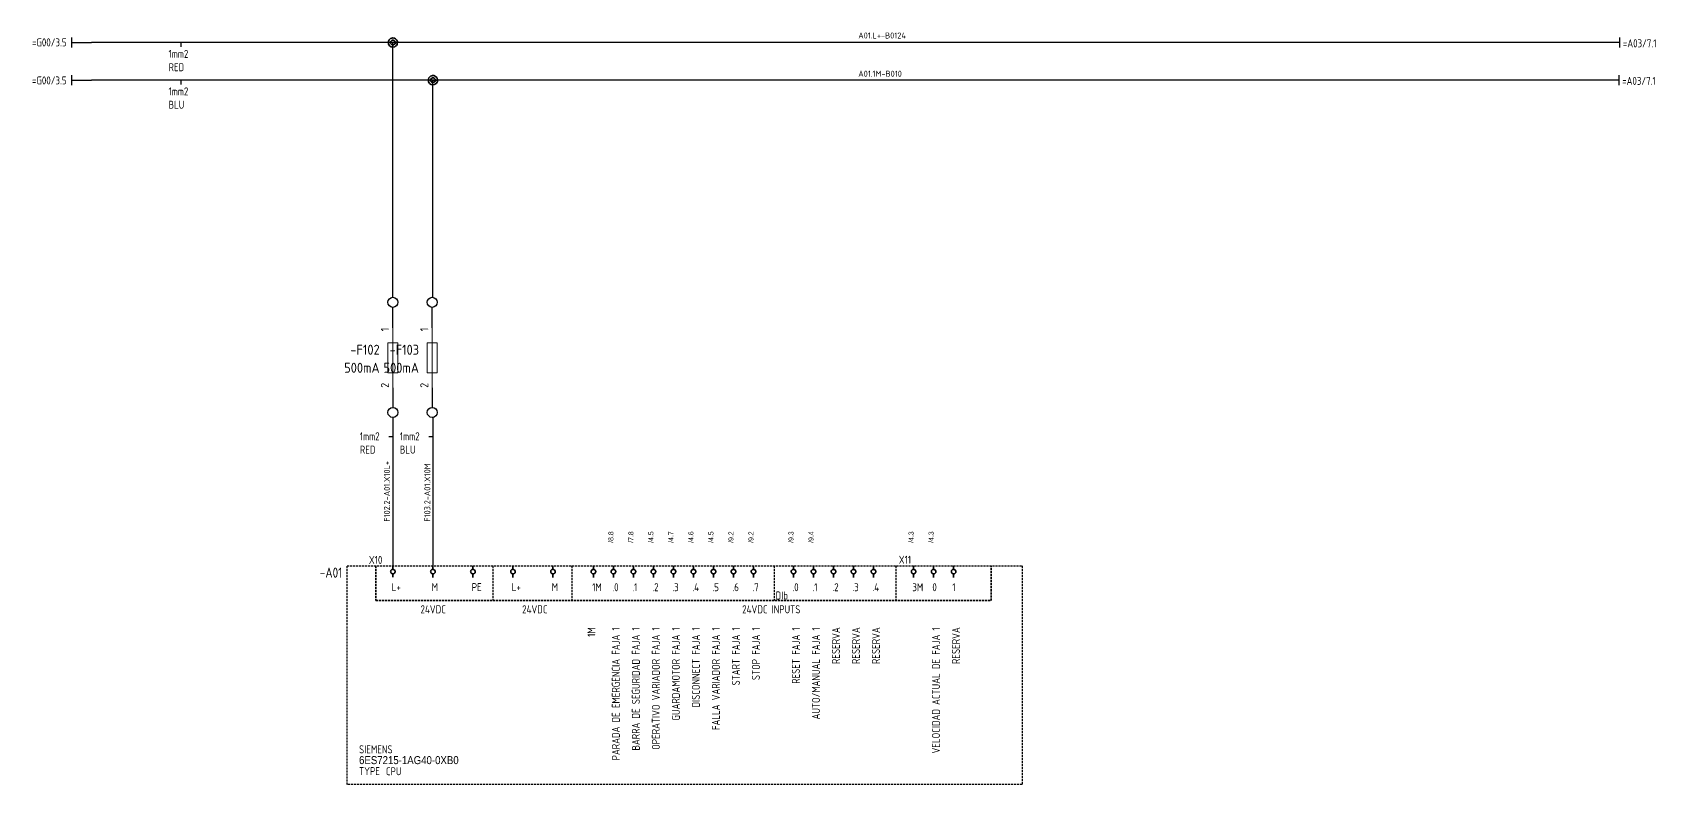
# Model space of a CAD drawing. Header units: millimetres. Extents: x 51 to 2493, y -624 to 390.
# Drawn here: x 2086.8 to 2492.4, y 201 to 388.8 of the extents above; entities that cross this region are included whole.
import ezdxf
from ezdxf.enums import TextEntityAlignment as Align

# ---------------------------------------------------------------- set-up
doc = ezdxf.new("R2010")
doc.units = ezdxf.units.MM
doc.header["$MEASUREMENT"] = 0
doc.linetypes.add('DASHED', pattern=[0.75, 0.5, -0.25])
for name, color, linetype in [('0V', 160, 'Continuous'), ('24V', 20, 'Continuous'), ('MISC', 7, 'Continuous'), ('PDF_Geometría', 7, 'Continuous'), ('TAGS', 150, 'Continuous'), ('TERMS', 123, 'Continuous'), ('WIRENO', 10, 'Continuous'), ('WIREREF', 50, 'Continuous')]:
    doc.layers.add(name, color=color, linetype=linetype)
for name, color, linetype, lineweight in [('Bor. Conexion', 181, 'Continuous', 5), ('Bor. Fus. Seccionable', 124, 'Continuous', 5), ('cajetines', 132, 'DASHED', 30), ('nombre tags', 200, 'Continuous', 0), ('SYMS', 7, 'Continuous', 30)]:
    doc.layers.add(name, color=color, linetype=linetype, lineweight=lineweight)
doc.styles.add('WD_IEC', font='ISOCP2.shx', dxfattribs={"width": 0.9, "height": 4})

# ---------------------------------------------------------------- blocks, each defined once
blk = doc.blocks.new('empalme')
at = {"layer": 'PDF_Geometría', "color": 40, "lineweight": 35, "true_color": 0xffcf00}
for points in [[(145.66, 151.93), (144.51, 151.93)], [(145.1, 151.93), (144.51, 151.93)]]:
    blk.add_lwpolyline(points, close=True, dxfattribs=at)
for points in [[(143.39, 152.17), (143.39, 152.17), (143.34, 151.93), (143.39, 151.7)], [(143.58, 152.61), (143.58, 152.61), (143.44, 152.41), (143.39, 152.17)], [(143.39, 151.7), (143.39, 151.7), (143.44, 151.46), (143.58, 151.26)], [(143.94, 152.93), (143.94, 152.93), (143.73, 152.81), (143.58, 152.61)], [(143.58, 151.26), (143.58, 151.26), (143.73, 151.06), (143.94, 150.94)], [(143.94, 152.06), (143.94, 152.06), (143.92, 151.93), (143.94, 151.81)], [(144.39, 153.08), (144.39, 153.08), (144.15, 153.05), (143.94, 152.93)], [(144.04, 152.28), (144.04, 152.28), (143.97, 152.18), (143.94, 152.06)], [(143.94, 151.81), (143.94, 151.81), (143.97, 151.69), (144.04, 151.59)], [(143.94, 150.94), (143.94, 150.94), (144.15, 150.82), (144.39, 150.79)], [(144.22, 152.44), (144.22, 152.44), (144.12, 152.38), (144.04, 152.28)], [(144.04, 151.59), (144.04, 151.59), (144.12, 151.49), (144.22, 151.43)], [(144.45, 152.51), (144.45, 152.51), (144.33, 152.5), (144.22, 152.44)], [(144.22, 151.43), (144.22, 151.43), (144.33, 151.37), (144.45, 151.36)], [(144.87, 153.03), (144.87, 153.03), (144.64, 153.1), (144.39, 153.08)], [(144.39, 150.79), (144.39, 150.79), (144.64, 150.77), (144.87, 150.84)], [(144.69, 152.49), (144.69, 152.49), (144.58, 152.53), (144.45, 152.51)], [(144.45, 151.36), (144.45, 151.36), (144.58, 151.34), (144.69, 151.38)], [(144.9, 152.37), (144.9, 152.37), (144.81, 152.45), (144.69, 152.49)], [(144.69, 151.38), (144.69, 151.38), (144.81, 151.42), (144.9, 151.5)], [(145.28, 152.79), (145.28, 152.79), (145.1, 152.95), (144.87, 153.03)], [(144.87, 150.84), (144.87, 150.84), (145.1, 150.92), (145.28, 151.08)], [(145.05, 152.17), (145.05, 152.17), (144.99, 152.28), (144.9, 152.37)], [(144.9, 151.5), (144.9, 151.5), (144.99, 151.58), (145.05, 151.7)], [(145.1, 151.93), (145.1, 151.93), (145.1, 152.06), (145.05, 152.17)], [(145.05, 151.7), (145.05, 151.7), (145.1, 151.81), (145.1, 151.93)], [(145.56, 152.4), (145.56, 152.4), (145.46, 152.62), (145.28, 152.79)], [(145.28, 151.08), (145.28, 151.08), (145.46, 151.24), (145.56, 151.47)], [(145.66, 151.93), (145.66, 151.93), (145.66, 152.18), (145.56, 152.4)], [(145.56, 151.47), (145.56, 151.47), (145.66, 151.69), (145.66, 151.93)]]:
    blk.add_open_spline(points, degree=3, dxfattribs=at)
blk = doc.blocks.new('empalme_')
at = {"layer": '0V'}
blk.add_blockref('empalme', (-144.51, -151.93), dxfattribs=at)
blk = doc.blocks.new('REFERENCIA_ENTRADA_HORIZONTAL')
at = {"layer": 'SYMS'}
for p, q in [((-5, 1.25), (-5, -1.25)), ((-5, 0), (0, 0))]:
    blk.add_line(p, q, dxfattribs=at)
at = {"layer": 'TAGS', "style": 'WD_IEC', "width": 0.9, "flags": 8}
blk.add_attdef('TAG', text='', height=1, dxfattribs=at).set_placement((-15.18, -2.12), align=Align.RIGHT)
blk = doc.blocks.new('VT0_02')
blk.add_circle((0, 0), 1.25)
at = {"style": 'WD_IEC', "flags": 1}
for tag, p in [('X4TERM01', (-1.25, 0)), ('X2TERM01', (0, 1.25)), ('X1TERM01', (1.25, 0)), ('X8TERM01', (0, -1.25))]:
    blk.add_attdef(tag, p, '', height=0.32, dxfattribs=at)
blk = doc.blocks.new('VFU1')
blk.add_line((0, 7.5), (0, -7.5))
blk.add_lwpolyline([(-1.25, 3.75), (-1.25, -3.75), (1.25, -3.75), (1.25, 3.75)], close=True)
at = {"style": 'WD_IEC'}
for tag, p in [('INST', (-5.25, 7.75)), ('LOC', (-5.25, 4.25)), ('TAG1', (-5.25, 0.75)), ('RATING1', (-5.25, -3.75)), ('XREF', (-5.25, -7.75)), ('DESC1', (-5.25, -11.6)), ('DESC3', (-5.25, -18.6)), ('DESC2', (-5.25, -15.1))]:
    blk.add_attdef(tag, text='', height=2.5, dxfattribs=at).set_placement(p, align=Align.RIGHT)
blk.add_attdef('TERM01', text='', height=2, rotation=90, dxfattribs=at).set_placement((-1, 7.5), align=Align.RIGHT)
at = {"style": 'WD_IEC', "flags": 1}
for tag, p, height in [('X2TERM01', (0, 7.5), 0.32), ('MFG', (2.75, 6.5), 1.5), ('CAT', (2.75, 4), 1.5), ('X4LINK', (-1.25, 0), 0.32), ('X1LINK', (1.25, 0), 0.32), ('ASSYCODE', (2.25, -4), 1), ('X8TERM02', (0, -7.5), 0.32), ('FAMILY', (2.25, -5.5), 1), ('CATDESC', (2.25, -7), 1)]:
    blk.add_attdef(tag, p, '', height=height, dxfattribs=at)
at = {"style": 'WD_IEC'}
blk.add_attdef('TERM02', (-1, -7.5), '', height=2, rotation=90, dxfattribs=at)

msp = doc.modelspace()

# ---------------------------------------------------------------- linework, layer by layer
for p, q in [((2176.87, 315.08), (2176.87, 320.17)), ((2186.7, 315.08), (2186.7, 320.17)), ((2176.87, 300.08), (2176.87, 295.17)), ((2186.7, 300.08), (2186.7, 295.17))]:
    msp.add_line(p, q)
at = {"layer": '0V'}
for p, q in [((2479.11, 376.89), (2101.57, 376.89)), ((2186.87, 322.67), (2186.87, 376.89)), ((2186.87, 292.67), (2186.87, 255.62))]:
    msp.add_line(p, q, dxfattribs=at)
at = {"layer": '24V'}
for p, q in [((2479.11, 386.28), (2101.57, 386.28)), ((2176.87, 322.67), (2176.87, 386.28)), ((2176.87, 292.67), (2176.87, 255.62))]:
    msp.add_line(p, q, dxfattribs=at)
at = {"layer": 'Bor. Conexion', "lineweight": 35}
for points in [[(2176.87, 254.75), (2176.87, 255.62)], [(2186.87, 254.75), (2186.87, 255.62)], [(2196.87, 254.75), (2196.87, 255.62)], [(2206.87, 254.75), (2206.87, 255.62)], [(2216.87, 254.75), (2216.87, 255.62)], [(2226.98, 254.75), (2226.98, 255.62)], [(2231.98, 254.75), (2231.98, 255.62)], [(2236.98, 254.75), (2236.98, 255.62)], [(2241.98, 254.75), (2241.98, 255.62)], [(2246.98, 254.75), (2246.98, 255.62)], [(2251.98, 254.75), (2251.98, 255.62)], [(2256.98, 254.75), (2256.98, 255.62)], [(2261.98, 254.75), (2261.98, 255.62)], [(2266.98, 254.75), (2266.98, 255.62)], [(2276.98, 254.75), (2276.98, 255.62)], [(2281.98, 254.75), (2281.98, 255.62)], [(2286.98, 254.75), (2286.98, 255.62)], [(2291.98, 254.75), (2291.98, 255.62)], [(2296.98, 254.75), (2296.98, 255.62)], [(2306.98, 254.75), (2306.98, 255.62)], [(2311.98, 254.75), (2311.98, 255.62)], [(2316.98, 254.75), (2316.98, 255.62)], [(2176.81, 252.75), (2176.81, 253.61)], [(2186.87, 252.74), (2186.87, 253.6)], [(2196.87, 252.74), (2196.87, 253.6)], [(2206.87, 252.74), (2206.87, 253.6)], [(2216.87, 252.74), (2216.87, 253.6)], [(2226.98, 252.74), (2226.98, 253.6)], [(2231.98, 252.74), (2231.98, 253.6)], [(2236.98, 252.74), (2236.98, 253.6)], [(2241.98, 252.74), (2241.98, 253.6)], [(2246.98, 252.74), (2246.98, 253.6)], [(2251.98, 252.74), (2251.98, 253.6)], [(2256.98, 252.74), (2256.98, 253.6)], [(2261.98, 252.74), (2261.98, 253.6)], [(2266.98, 252.74), (2266.98, 253.6)], [(2276.98, 252.74), (2276.98, 253.6)], [(2281.98, 252.74), (2281.98, 253.6)], [(2286.98, 252.74), (2286.98, 253.6)], [(2291.98, 252.74), (2291.98, 253.6)], [(2296.98, 252.74), (2296.98, 253.6)], [(2306.98, 252.74), (2306.98, 253.6)], [(2311.98, 252.74), (2311.98, 253.6)], [(2316.98, 252.74), (2316.98, 253.6)]]:
    msp.add_lwpolyline(points, dxfattribs=at)
for points in [[(2176.31, 254.3), (2176.31, 254.3), (2176.28, 254.18), (2176.31, 254.06)], [(2176.4, 254.52), (2176.4, 254.52), (2176.33, 254.42), (2176.31, 254.3)], [(2176.31, 254.06), (2176.31, 254.06), (2176.33, 253.94), (2176.4, 253.84)], [(2176.58, 254.68), (2176.58, 254.68), (2176.47, 254.62), (2176.4, 254.52)], [(2176.4, 253.84), (2176.4, 253.84), (2176.47, 253.74), (2176.58, 253.68)], [(2176.81, 254.75), (2176.81, 254.75), (2176.69, 254.74), (2176.58, 254.68)], [(2176.58, 253.68), (2176.58, 253.68), (2176.69, 253.62), (2176.81, 253.61)], [(2177.05, 254.73), (2177.05, 254.73), (2176.93, 254.76), (2176.81, 254.75)], [(2176.81, 253.61), (2176.81, 253.61), (2176.93, 253.59), (2177.05, 253.63)], [(2177.25, 254.61), (2177.25, 254.61), (2177.16, 254.69), (2177.05, 254.73)], [(2177.05, 253.63), (2177.05, 253.63), (2177.16, 253.67), (2177.25, 253.75)], [(2177.39, 254.41), (2177.39, 254.41), (2177.34, 254.52), (2177.25, 254.61)], [(2177.25, 253.75), (2177.25, 253.75), (2177.34, 253.83), (2177.39, 253.95)], [(2177.44, 254.18), (2177.44, 254.18), (2177.44, 254.3), (2177.39, 254.41)], [(2177.39, 253.95), (2177.39, 253.95), (2177.44, 254.06), (2177.44, 254.18)], [(2186.31, 254.3), (2186.31, 254.3), (2186.28, 254.18), (2186.31, 254.06)], [(2186.4, 254.52), (2186.4, 254.52), (2186.33, 254.42), (2186.31, 254.3)], [(2186.31, 254.06), (2186.31, 254.06), (2186.33, 253.94), (2186.4, 253.84)], [(2186.58, 254.68), (2186.58, 254.68), (2186.47, 254.62), (2186.4, 254.52)], [(2186.4, 253.84), (2186.4, 253.84), (2186.47, 253.74), (2186.58, 253.68)], [(2186.81, 254.75), (2186.81, 254.75), (2186.69, 254.74), (2186.58, 254.68)], [(2186.58, 253.68), (2186.58, 253.68), (2186.69, 253.62), (2186.81, 253.61)], [(2187.05, 254.73), (2187.05, 254.73), (2186.93, 254.76), (2186.81, 254.75)], [(2186.81, 253.61), (2186.81, 253.61), (2186.93, 253.59), (2187.05, 253.63)], [(2187.25, 254.61), (2187.25, 254.61), (2187.16, 254.69), (2187.05, 254.73)], [(2187.05, 253.63), (2187.05, 253.63), (2187.16, 253.67), (2187.25, 253.75)], [(2187.39, 254.41), (2187.39, 254.41), (2187.34, 254.52), (2187.25, 254.61)], [(2187.25, 253.75), (2187.25, 253.75), (2187.34, 253.83), (2187.39, 253.95)], [(2187.44, 254.18), (2187.44, 254.18), (2187.44, 254.3), (2187.39, 254.41)], [(2187.39, 253.95), (2187.39, 253.95), (2187.44, 254.06), (2187.44, 254.18)], [(2196.31, 254.3), (2196.31, 254.3), (2196.28, 254.18), (2196.31, 254.06)], [(2196.4, 254.52), (2196.4, 254.52), (2196.33, 254.42), (2196.31, 254.3)], [(2196.31, 254.06), (2196.31, 254.06), (2196.33, 253.94), (2196.4, 253.84)], [(2196.58, 254.68), (2196.58, 254.68), (2196.47, 254.62), (2196.4, 254.52)], [(2196.4, 253.84), (2196.4, 253.84), (2196.47, 253.74), (2196.58, 253.68)], [(2196.81, 254.75), (2196.81, 254.75), (2196.69, 254.74), (2196.58, 254.68)], [(2196.58, 253.68), (2196.58, 253.68), (2196.69, 253.62), (2196.81, 253.61)], [(2197.05, 254.73), (2197.05, 254.73), (2196.93, 254.76), (2196.81, 254.75)], [(2196.81, 253.61), (2196.81, 253.61), (2196.93, 253.59), (2197.05, 253.63)], [(2197.25, 254.61), (2197.25, 254.61), (2197.16, 254.69), (2197.05, 254.73)], [(2197.05, 253.63), (2197.05, 253.63), (2197.16, 253.67), (2197.25, 253.75)], [(2197.39, 254.41), (2197.39, 254.41), (2197.34, 254.52), (2197.25, 254.61)], [(2197.25, 253.75), (2197.25, 253.75), (2197.34, 253.83), (2197.39, 253.95)], [(2197.44, 254.18), (2197.44, 254.18), (2197.44, 254.3), (2197.39, 254.41)], [(2197.39, 253.95), (2197.39, 253.95), (2197.44, 254.06), (2197.44, 254.18)], [(2206.31, 254.3), (2206.31, 254.3), (2206.28, 254.18), (2206.31, 254.06)], [(2206.4, 254.52), (2206.4, 254.52), (2206.33, 254.42), (2206.31, 254.3)], [(2206.31, 254.06), (2206.31, 254.06), (2206.33, 253.94), (2206.4, 253.84)], [(2206.58, 254.68), (2206.58, 254.68), (2206.47, 254.62), (2206.4, 254.52)], [(2206.4, 253.84), (2206.4, 253.84), (2206.47, 253.74), (2206.58, 253.68)], [(2206.81, 254.75), (2206.81, 254.75), (2206.69, 254.74), (2206.58, 254.68)], [(2206.58, 253.68), (2206.58, 253.68), (2206.69, 253.62), (2206.81, 253.61)], [(2207.05, 254.73), (2207.05, 254.73), (2206.93, 254.76), (2206.81, 254.75)], [(2206.81, 253.61), (2206.81, 253.61), (2206.93, 253.59), (2207.05, 253.63)], [(2207.25, 254.61), (2207.25, 254.61), (2207.16, 254.69), (2207.05, 254.73)], [(2207.05, 253.63), (2207.05, 253.63), (2207.16, 253.67), (2207.25, 253.75)], [(2207.39, 254.41), (2207.39, 254.41), (2207.34, 254.52), (2207.25, 254.61)], [(2207.25, 253.75), (2207.25, 253.75), (2207.34, 253.83), (2207.39, 253.95)], [(2207.44, 254.18), (2207.44, 254.18), (2207.44, 254.3), (2207.39, 254.41)], [(2207.39, 253.95), (2207.39, 253.95), (2207.44, 254.06), (2207.44, 254.18)], [(2216.31, 254.3), (2216.31, 254.3), (2216.28, 254.18), (2216.31, 254.06)], [(2216.4, 254.52), (2216.4, 254.52), (2216.33, 254.42), (2216.31, 254.3)], [(2216.31, 254.06), (2216.31, 254.06), (2216.33, 253.94), (2216.4, 253.84)], [(2216.58, 254.68), (2216.58, 254.68), (2216.47, 254.62), (2216.4, 254.52)], [(2216.4, 253.84), (2216.4, 253.84), (2216.47, 253.74), (2216.58, 253.68)], [(2216.81, 254.75), (2216.81, 254.75), (2216.69, 254.74), (2216.58, 254.68)], [(2216.58, 253.68), (2216.58, 253.68), (2216.69, 253.62), (2216.81, 253.61)], [(2217.05, 254.73), (2217.05, 254.73), (2216.93, 254.76), (2216.81, 254.75)], [(2216.81, 253.61), (2216.81, 253.61), (2216.93, 253.59), (2217.05, 253.63)], [(2217.25, 254.61), (2217.25, 254.61), (2217.16, 254.69), (2217.05, 254.73)], [(2217.05, 253.63), (2217.05, 253.63), (2217.16, 253.67), (2217.25, 253.75)], [(2217.39, 254.41), (2217.39, 254.41), (2217.34, 254.52), (2217.25, 254.61)], [(2217.25, 253.75), (2217.25, 253.75), (2217.34, 253.83), (2217.39, 253.95)], [(2217.44, 254.18), (2217.44, 254.18), (2217.44, 254.3), (2217.39, 254.41)], [(2217.39, 253.95), (2217.39, 253.95), (2217.44, 254.06), (2217.44, 254.18)], [(2226.42, 254.3), (2226.42, 254.3), (2226.39, 254.18), (2226.42, 254.06)], [(2226.52, 254.52), (2226.52, 254.52), (2226.44, 254.42), (2226.42, 254.3)], [(2226.42, 254.06), (2226.42, 254.06), (2226.44, 253.94), (2226.52, 253.84)], [(2226.69, 254.68), (2226.69, 254.68), (2226.59, 254.62), (2226.52, 254.52)], [(2226.52, 253.84), (2226.52, 253.84), (2226.59, 253.74), (2226.69, 253.68)], [(2226.92, 254.75), (2226.92, 254.75), (2226.8, 254.74), (2226.69, 254.68)], [(2226.69, 253.68), (2226.69, 253.68), (2226.8, 253.62), (2226.92, 253.61)], [(2227.16, 254.73), (2227.16, 254.73), (2227.04, 254.76), (2226.92, 254.75)], [(2226.92, 253.61), (2226.92, 253.61), (2227.04, 253.59), (2227.16, 253.63)], [(2227.36, 254.61), (2227.36, 254.61), (2227.27, 254.69), (2227.16, 254.73)], [(2227.16, 253.63), (2227.16, 253.63), (2227.27, 253.67), (2227.36, 253.75)], [(2227.5, 254.41), (2227.5, 254.41), (2227.45, 254.52), (2227.36, 254.61)], [(2227.36, 253.75), (2227.36, 253.75), (2227.45, 253.83), (2227.5, 253.95)], [(2227.55, 254.18), (2227.55, 254.18), (2227.55, 254.3), (2227.5, 254.41)], [(2227.5, 253.95), (2227.5, 253.95), (2227.55, 254.06), (2227.55, 254.18)], [(2231.42, 254.3), (2231.42, 254.3), (2231.39, 254.18), (2231.42, 254.06)], [(2231.52, 254.52), (2231.52, 254.52), (2231.44, 254.42), (2231.42, 254.3)], [(2231.42, 254.06), (2231.42, 254.06), (2231.44, 253.94), (2231.52, 253.84)], [(2231.69, 254.68), (2231.69, 254.68), (2231.59, 254.62), (2231.52, 254.52)], [(2231.52, 253.84), (2231.52, 253.84), (2231.59, 253.74), (2231.69, 253.68)], [(2231.92, 254.75), (2231.92, 254.75), (2231.8, 254.74), (2231.69, 254.68)], [(2231.69, 253.68), (2231.69, 253.68), (2231.8, 253.62), (2231.92, 253.61)], [(2232.16, 254.73), (2232.16, 254.73), (2232.04, 254.76), (2231.92, 254.75)], [(2231.92, 253.61), (2231.92, 253.61), (2232.04, 253.59), (2232.16, 253.63)], [(2232.36, 254.61), (2232.36, 254.61), (2232.27, 254.69), (2232.16, 254.73)], [(2232.16, 253.63), (2232.16, 253.63), (2232.27, 253.67), (2232.36, 253.75)], [(2232.5, 254.41), (2232.5, 254.41), (2232.45, 254.52), (2232.36, 254.61)], [(2232.36, 253.75), (2232.36, 253.75), (2232.45, 253.83), (2232.5, 253.95)], [(2232.55, 254.18), (2232.55, 254.18), (2232.55, 254.3), (2232.5, 254.41)], [(2232.5, 253.95), (2232.5, 253.95), (2232.55, 254.06), (2232.55, 254.18)], [(2236.42, 254.3), (2236.42, 254.3), (2236.39, 254.18), (2236.42, 254.06)], [(2236.52, 254.52), (2236.52, 254.52), (2236.44, 254.42), (2236.42, 254.3)], [(2236.42, 254.06), (2236.42, 254.06), (2236.44, 253.94), (2236.52, 253.84)], [(2236.69, 254.68), (2236.69, 254.68), (2236.59, 254.62), (2236.52, 254.52)], [(2236.52, 253.84), (2236.52, 253.84), (2236.59, 253.74), (2236.69, 253.68)], [(2236.92, 254.75), (2236.92, 254.75), (2236.8, 254.74), (2236.69, 254.68)], [(2236.69, 253.68), (2236.69, 253.68), (2236.8, 253.62), (2236.92, 253.61)], [(2237.16, 254.73), (2237.16, 254.73), (2237.04, 254.76), (2236.92, 254.75)], [(2236.92, 253.61), (2236.92, 253.61), (2237.04, 253.59), (2237.16, 253.63)], [(2237.36, 254.61), (2237.36, 254.61), (2237.27, 254.69), (2237.16, 254.73)], [(2237.16, 253.63), (2237.16, 253.63), (2237.27, 253.67), (2237.36, 253.75)], [(2237.5, 254.41), (2237.5, 254.41), (2237.45, 254.52), (2237.36, 254.61)], [(2237.36, 253.75), (2237.36, 253.75), (2237.45, 253.83), (2237.5, 253.95)], [(2237.55, 254.18), (2237.55, 254.18), (2237.55, 254.3), (2237.5, 254.41)], [(2237.5, 253.95), (2237.5, 253.95), (2237.55, 254.06), (2237.55, 254.18)], [(2241.42, 254.3), (2241.42, 254.3), (2241.39, 254.18), (2241.42, 254.06)], [(2241.52, 254.52), (2241.52, 254.52), (2241.44, 254.42), (2241.42, 254.3)], [(2241.42, 254.06), (2241.42, 254.06), (2241.44, 253.94), (2241.52, 253.84)], [(2241.69, 254.68), (2241.69, 254.68), (2241.59, 254.62), (2241.52, 254.52)], [(2241.52, 253.84), (2241.52, 253.84), (2241.59, 253.74), (2241.69, 253.68)], [(2241.92, 254.75), (2241.92, 254.75), (2241.8, 254.74), (2241.69, 254.68)], [(2241.69, 253.68), (2241.69, 253.68), (2241.8, 253.62), (2241.92, 253.61)], [(2242.16, 254.73), (2242.16, 254.73), (2242.04, 254.76), (2241.92, 254.75)], [(2241.92, 253.61), (2241.92, 253.61), (2242.04, 253.59), (2242.16, 253.63)], [(2242.36, 254.61), (2242.36, 254.61), (2242.27, 254.69), (2242.16, 254.73)], [(2242.16, 253.63), (2242.16, 253.63), (2242.27, 253.67), (2242.36, 253.75)], [(2242.5, 254.41), (2242.5, 254.41), (2242.45, 254.52), (2242.36, 254.61)], [(2242.36, 253.75), (2242.36, 253.75), (2242.45, 253.83), (2242.5, 253.95)], [(2242.55, 254.18), (2242.55, 254.18), (2242.55, 254.3), (2242.5, 254.41)], [(2242.5, 253.95), (2242.5, 253.95), (2242.55, 254.06), (2242.55, 254.18)], [(2246.42, 254.3), (2246.42, 254.3), (2246.39, 254.18), (2246.42, 254.06)], [(2246.52, 254.52), (2246.52, 254.52), (2246.44, 254.42), (2246.42, 254.3)], [(2246.42, 254.06), (2246.42, 254.06), (2246.44, 253.94), (2246.52, 253.84)], [(2246.69, 254.68), (2246.69, 254.68), (2246.59, 254.62), (2246.52, 254.52)], [(2246.52, 253.84), (2246.52, 253.84), (2246.59, 253.74), (2246.69, 253.68)], [(2246.92, 254.75), (2246.92, 254.75), (2246.8, 254.74), (2246.69, 254.68)], [(2246.69, 253.68), (2246.69, 253.68), (2246.8, 253.62), (2246.92, 253.61)], [(2247.16, 254.73), (2247.16, 254.73), (2247.04, 254.76), (2246.92, 254.75)], [(2246.92, 253.61), (2246.92, 253.61), (2247.04, 253.59), (2247.16, 253.63)], [(2247.36, 254.61), (2247.36, 254.61), (2247.27, 254.69), (2247.16, 254.73)], [(2247.16, 253.63), (2247.16, 253.63), (2247.27, 253.67), (2247.36, 253.75)], [(2247.5, 254.41), (2247.5, 254.41), (2247.45, 254.52), (2247.36, 254.61)], [(2247.36, 253.75), (2247.36, 253.75), (2247.45, 253.83), (2247.5, 253.95)], [(2247.55, 254.18), (2247.55, 254.18), (2247.55, 254.3), (2247.5, 254.41)], [(2247.5, 253.95), (2247.5, 253.95), (2247.55, 254.06), (2247.55, 254.18)], [(2251.42, 254.3), (2251.42, 254.3), (2251.39, 254.18), (2251.42, 254.06)], [(2251.52, 254.52), (2251.52, 254.52), (2251.44, 254.42), (2251.42, 254.3)], [(2251.42, 254.06), (2251.42, 254.06), (2251.44, 253.94), (2251.52, 253.84)], [(2251.69, 254.68), (2251.69, 254.68), (2251.59, 254.62), (2251.52, 254.52)], [(2251.52, 253.84), (2251.52, 253.84), (2251.59, 253.74), (2251.69, 253.68)], [(2251.92, 254.75), (2251.92, 254.75), (2251.8, 254.74), (2251.69, 254.68)], [(2251.69, 253.68), (2251.69, 253.68), (2251.8, 253.62), (2251.92, 253.61)], [(2252.16, 254.73), (2252.16, 254.73), (2252.04, 254.76), (2251.92, 254.75)], [(2251.92, 253.61), (2251.92, 253.61), (2252.04, 253.59), (2252.16, 253.63)], [(2252.36, 254.61), (2252.36, 254.61), (2252.27, 254.69), (2252.16, 254.73)], [(2252.16, 253.63), (2252.16, 253.63), (2252.27, 253.67), (2252.36, 253.75)], [(2252.5, 254.41), (2252.5, 254.41), (2252.45, 254.52), (2252.36, 254.61)], [(2252.36, 253.75), (2252.36, 253.75), (2252.45, 253.83), (2252.5, 253.95)], [(2252.55, 254.18), (2252.55, 254.18), (2252.55, 254.3), (2252.5, 254.41)], [(2252.5, 253.95), (2252.5, 253.95), (2252.55, 254.06), (2252.55, 254.18)], [(2256.42, 254.3), (2256.42, 254.3), (2256.39, 254.18), (2256.42, 254.06)], [(2256.52, 254.52), (2256.52, 254.52), (2256.44, 254.42), (2256.42, 254.3)], [(2256.42, 254.06), (2256.42, 254.06), (2256.44, 253.94), (2256.52, 253.84)], [(2256.69, 254.68), (2256.69, 254.68), (2256.59, 254.62), (2256.52, 254.52)], [(2256.52, 253.84), (2256.52, 253.84), (2256.59, 253.74), (2256.69, 253.68)], [(2256.92, 254.75), (2256.92, 254.75), (2256.8, 254.74), (2256.69, 254.68)], [(2256.69, 253.68), (2256.69, 253.68), (2256.8, 253.62), (2256.92, 253.61)], [(2257.16, 254.73), (2257.16, 254.73), (2257.04, 254.76), (2256.92, 254.75)], [(2256.92, 253.61), (2256.92, 253.61), (2257.04, 253.59), (2257.16, 253.63)], [(2257.36, 254.61), (2257.36, 254.61), (2257.27, 254.69), (2257.16, 254.73)], [(2257.16, 253.63), (2257.16, 253.63), (2257.27, 253.67), (2257.36, 253.75)], [(2257.5, 254.41), (2257.5, 254.41), (2257.45, 254.52), (2257.36, 254.61)], [(2257.36, 253.75), (2257.36, 253.75), (2257.45, 253.83), (2257.5, 253.95)], [(2257.55, 254.18), (2257.55, 254.18), (2257.55, 254.3), (2257.5, 254.41)], [(2257.5, 253.95), (2257.5, 253.95), (2257.55, 254.06), (2257.55, 254.18)], [(2261.42, 254.3), (2261.42, 254.3), (2261.39, 254.18), (2261.42, 254.06)], [(2261.52, 254.52), (2261.52, 254.52), (2261.44, 254.42), (2261.42, 254.3)], [(2261.42, 254.06), (2261.42, 254.06), (2261.44, 253.94), (2261.52, 253.84)], [(2261.69, 254.68), (2261.69, 254.68), (2261.59, 254.62), (2261.52, 254.52)], [(2261.52, 253.84), (2261.52, 253.84), (2261.59, 253.74), (2261.69, 253.68)], [(2261.92, 254.75), (2261.92, 254.75), (2261.8, 254.74), (2261.69, 254.68)], [(2261.69, 253.68), (2261.69, 253.68), (2261.8, 253.62), (2261.92, 253.61)], [(2262.16, 254.73), (2262.16, 254.73), (2262.04, 254.76), (2261.92, 254.75)], [(2261.92, 253.61), (2261.92, 253.61), (2262.04, 253.59), (2262.16, 253.63)], [(2262.36, 254.61), (2262.36, 254.61), (2262.27, 254.69), (2262.16, 254.73)], [(2262.16, 253.63), (2262.16, 253.63), (2262.27, 253.67), (2262.36, 253.75)], [(2262.5, 254.41), (2262.5, 254.41), (2262.45, 254.52), (2262.36, 254.61)], [(2262.36, 253.75), (2262.36, 253.75), (2262.45, 253.83), (2262.5, 253.95)], [(2262.55, 254.18), (2262.55, 254.18), (2262.55, 254.3), (2262.5, 254.41)], [(2262.5, 253.95), (2262.5, 253.95), (2262.55, 254.06), (2262.55, 254.18)], [(2266.42, 254.3), (2266.42, 254.3), (2266.39, 254.18), (2266.42, 254.06)], [(2266.52, 254.52), (2266.52, 254.52), (2266.44, 254.42), (2266.42, 254.3)], [(2266.42, 254.06), (2266.42, 254.06), (2266.44, 253.94), (2266.52, 253.84)], [(2266.69, 254.68), (2266.69, 254.68), (2266.59, 254.62), (2266.52, 254.52)], [(2266.52, 253.84), (2266.52, 253.84), (2266.59, 253.74), (2266.69, 253.68)], [(2266.92, 254.75), (2266.92, 254.75), (2266.8, 254.74), (2266.69, 254.68)], [(2266.69, 253.68), (2266.69, 253.68), (2266.8, 253.62), (2266.92, 253.61)], [(2267.16, 254.73), (2267.16, 254.73), (2267.04, 254.76), (2266.92, 254.75)], [(2266.92, 253.61), (2266.92, 253.61), (2267.04, 253.59), (2267.16, 253.63)], [(2267.36, 254.61), (2267.36, 254.61), (2267.27, 254.69), (2267.16, 254.73)], [(2267.16, 253.63), (2267.16, 253.63), (2267.27, 253.67), (2267.36, 253.75)], [(2267.5, 254.41), (2267.5, 254.41), (2267.45, 254.52), (2267.36, 254.61)], [(2267.36, 253.75), (2267.36, 253.75), (2267.45, 253.83), (2267.5, 253.95)], [(2267.55, 254.18), (2267.55, 254.18), (2267.55, 254.3), (2267.5, 254.41)], [(2267.5, 253.95), (2267.5, 253.95), (2267.55, 254.06), (2267.55, 254.18)], [(2276.42, 254.3), (2276.42, 254.3), (2276.39, 254.18), (2276.42, 254.06)], [(2276.52, 254.52), (2276.52, 254.52), (2276.44, 254.42), (2276.42, 254.3)], [(2276.42, 254.06), (2276.42, 254.06), (2276.44, 253.94), (2276.52, 253.84)], [(2276.69, 254.68), (2276.69, 254.68), (2276.59, 254.62), (2276.52, 254.52)], [(2276.52, 253.84), (2276.52, 253.84), (2276.59, 253.74), (2276.69, 253.68)], [(2276.92, 254.75), (2276.92, 254.75), (2276.8, 254.74), (2276.69, 254.68)], [(2276.69, 253.68), (2276.69, 253.68), (2276.8, 253.62), (2276.92, 253.61)], [(2277.16, 254.73), (2277.16, 254.73), (2277.04, 254.76), (2276.92, 254.75)], [(2276.92, 253.61), (2276.92, 253.61), (2277.04, 253.59), (2277.16, 253.63)], [(2277.36, 254.61), (2277.36, 254.61), (2277.27, 254.69), (2277.16, 254.73)], [(2277.16, 253.63), (2277.16, 253.63), (2277.27, 253.67), (2277.36, 253.75)], [(2277.5, 254.41), (2277.5, 254.41), (2277.45, 254.52), (2277.36, 254.61)], [(2277.36, 253.75), (2277.36, 253.75), (2277.45, 253.83), (2277.5, 253.95)], [(2277.55, 254.18), (2277.55, 254.18), (2277.55, 254.3), (2277.5, 254.41)], [(2277.5, 253.95), (2277.5, 253.95), (2277.55, 254.06), (2277.55, 254.18)], [(2281.42, 254.3), (2281.42, 254.3), (2281.39, 254.18), (2281.42, 254.06)], [(2281.52, 254.52), (2281.52, 254.52), (2281.44, 254.42), (2281.42, 254.3)], [(2281.42, 254.06), (2281.42, 254.06), (2281.44, 253.94), (2281.52, 253.84)], [(2281.69, 254.68), (2281.69, 254.68), (2281.59, 254.62), (2281.52, 254.52)], [(2281.52, 253.84), (2281.52, 253.84), (2281.59, 253.74), (2281.69, 253.68)], [(2281.92, 254.75), (2281.92, 254.75), (2281.8, 254.74), (2281.69, 254.68)], [(2281.69, 253.68), (2281.69, 253.68), (2281.8, 253.62), (2281.92, 253.61)], [(2282.16, 254.73), (2282.16, 254.73), (2282.04, 254.76), (2281.92, 254.75)], [(2281.92, 253.61), (2281.92, 253.61), (2282.04, 253.59), (2282.16, 253.63)], [(2282.36, 254.61), (2282.36, 254.61), (2282.27, 254.69), (2282.16, 254.73)], [(2282.16, 253.63), (2282.16, 253.63), (2282.27, 253.67), (2282.36, 253.75)], [(2282.5, 254.41), (2282.5, 254.41), (2282.45, 254.52), (2282.36, 254.61)], [(2282.36, 253.75), (2282.36, 253.75), (2282.45, 253.83), (2282.5, 253.95)], [(2282.55, 254.18), (2282.55, 254.18), (2282.55, 254.3), (2282.5, 254.41)], [(2282.5, 253.95), (2282.5, 253.95), (2282.55, 254.06), (2282.55, 254.18)], [(2286.42, 254.3), (2286.42, 254.3), (2286.39, 254.18), (2286.42, 254.06)], [(2286.52, 254.52), (2286.52, 254.52), (2286.44, 254.42), (2286.42, 254.3)], [(2286.42, 254.06), (2286.42, 254.06), (2286.44, 253.94), (2286.52, 253.84)], [(2286.69, 254.68), (2286.69, 254.68), (2286.59, 254.62), (2286.52, 254.52)], [(2286.52, 253.84), (2286.52, 253.84), (2286.59, 253.74), (2286.69, 253.68)], [(2286.92, 254.75), (2286.92, 254.75), (2286.8, 254.74), (2286.69, 254.68)], [(2286.69, 253.68), (2286.69, 253.68), (2286.8, 253.62), (2286.92, 253.61)], [(2287.16, 254.73), (2287.16, 254.73), (2287.04, 254.76), (2286.92, 254.75)], [(2286.92, 253.61), (2286.92, 253.61), (2287.04, 253.59), (2287.16, 253.63)], [(2287.36, 254.61), (2287.36, 254.61), (2287.27, 254.69), (2287.16, 254.73)], [(2287.16, 253.63), (2287.16, 253.63), (2287.27, 253.67), (2287.36, 253.75)], [(2287.5, 254.41), (2287.5, 254.41), (2287.45, 254.52), (2287.36, 254.61)], [(2287.36, 253.75), (2287.36, 253.75), (2287.45, 253.83), (2287.5, 253.95)], [(2287.55, 254.18), (2287.55, 254.18), (2287.55, 254.3), (2287.5, 254.41)], [(2287.5, 253.95), (2287.5, 253.95), (2287.55, 254.06), (2287.55, 254.18)], [(2291.42, 254.3), (2291.42, 254.3), (2291.39, 254.18), (2291.42, 254.06)], [(2291.52, 254.52), (2291.52, 254.52), (2291.44, 254.42), (2291.42, 254.3)], [(2291.42, 254.06), (2291.42, 254.06), (2291.44, 253.94), (2291.52, 253.84)], [(2291.69, 254.68), (2291.69, 254.68), (2291.59, 254.62), (2291.52, 254.52)], [(2291.52, 253.84), (2291.52, 253.84), (2291.59, 253.74), (2291.69, 253.68)], [(2291.92, 254.75), (2291.92, 254.75), (2291.8, 254.74), (2291.69, 254.68)], [(2291.69, 253.68), (2291.69, 253.68), (2291.8, 253.62), (2291.92, 253.61)], [(2292.16, 254.73), (2292.16, 254.73), (2292.04, 254.76), (2291.92, 254.75)], [(2291.92, 253.61), (2291.92, 253.61), (2292.04, 253.59), (2292.16, 253.63)], [(2292.36, 254.61), (2292.36, 254.61), (2292.27, 254.69), (2292.16, 254.73)], [(2292.16, 253.63), (2292.16, 253.63), (2292.27, 253.67), (2292.36, 253.75)], [(2292.5, 254.41), (2292.5, 254.41), (2292.45, 254.52), (2292.36, 254.61)], [(2292.36, 253.75), (2292.36, 253.75), (2292.45, 253.83), (2292.5, 253.95)], [(2292.55, 254.18), (2292.55, 254.18), (2292.55, 254.3), (2292.5, 254.41)], [(2292.5, 253.95), (2292.5, 253.95), (2292.55, 254.06), (2292.55, 254.18)], [(2296.42, 254.3), (2296.42, 254.3), (2296.39, 254.18), (2296.42, 254.06)], [(2296.52, 254.52), (2296.52, 254.52), (2296.44, 254.42), (2296.42, 254.3)], [(2296.42, 254.06), (2296.42, 254.06), (2296.44, 253.94), (2296.52, 253.84)], [(2296.69, 254.68), (2296.69, 254.68), (2296.59, 254.62), (2296.52, 254.52)], [(2296.52, 253.84), (2296.52, 253.84), (2296.59, 253.74), (2296.69, 253.68)], [(2296.92, 254.75), (2296.92, 254.75), (2296.8, 254.74), (2296.69, 254.68)], [(2296.69, 253.68), (2296.69, 253.68), (2296.8, 253.62), (2296.92, 253.61)], [(2297.16, 254.73), (2297.16, 254.73), (2297.04, 254.76), (2296.92, 254.75)], [(2296.92, 253.61), (2296.92, 253.61), (2297.04, 253.59), (2297.16, 253.63)], [(2297.36, 254.61), (2297.36, 254.61), (2297.27, 254.69), (2297.16, 254.73)], [(2297.16, 253.63), (2297.16, 253.63), (2297.27, 253.67), (2297.36, 253.75)], [(2297.5, 254.41), (2297.5, 254.41), (2297.45, 254.52), (2297.36, 254.61)], [(2297.36, 253.75), (2297.36, 253.75), (2297.45, 253.83), (2297.5, 253.95)], [(2297.55, 254.18), (2297.55, 254.18), (2297.55, 254.3), (2297.5, 254.41)], [(2297.5, 253.95), (2297.5, 253.95), (2297.55, 254.06), (2297.55, 254.18)], [(2306.42, 254.3), (2306.42, 254.3), (2306.39, 254.18), (2306.42, 254.06)], [(2306.52, 254.52), (2306.52, 254.52), (2306.44, 254.42), (2306.42, 254.3)], [(2306.42, 254.06), (2306.42, 254.06), (2306.44, 253.94), (2306.52, 253.84)], [(2306.69, 254.68), (2306.69, 254.68), (2306.59, 254.62), (2306.52, 254.52)], [(2306.52, 253.84), (2306.52, 253.84), (2306.59, 253.74), (2306.69, 253.68)], [(2306.92, 254.75), (2306.92, 254.75), (2306.8, 254.74), (2306.69, 254.68)], [(2306.69, 253.68), (2306.69, 253.68), (2306.8, 253.62), (2306.92, 253.61)], [(2307.16, 254.73), (2307.16, 254.73), (2307.04, 254.76), (2306.92, 254.75)], [(2306.92, 253.61), (2306.92, 253.61), (2307.04, 253.59), (2307.16, 253.63)], [(2307.36, 254.61), (2307.36, 254.61), (2307.27, 254.69), (2307.16, 254.73)], [(2307.16, 253.63), (2307.16, 253.63), (2307.27, 253.67), (2307.36, 253.75)], [(2307.5, 254.41), (2307.5, 254.41), (2307.45, 254.52), (2307.36, 254.61)], [(2307.36, 253.75), (2307.36, 253.75), (2307.45, 253.83), (2307.5, 253.95)], [(2307.55, 254.18), (2307.55, 254.18), (2307.55, 254.3), (2307.5, 254.41)], [(2307.5, 253.95), (2307.5, 253.95), (2307.55, 254.06), (2307.55, 254.18)], [(2311.42, 254.3), (2311.42, 254.3), (2311.39, 254.18), (2311.42, 254.06)], [(2311.52, 254.52), (2311.52, 254.52), (2311.44, 254.42), (2311.42, 254.3)], [(2311.42, 254.06), (2311.42, 254.06), (2311.44, 253.94), (2311.52, 253.84)], [(2311.69, 254.68), (2311.69, 254.68), (2311.59, 254.62), (2311.52, 254.52)], [(2311.52, 253.84), (2311.52, 253.84), (2311.59, 253.74), (2311.69, 253.68)], [(2311.92, 254.75), (2311.92, 254.75), (2311.8, 254.74), (2311.69, 254.68)], [(2311.69, 253.68), (2311.69, 253.68), (2311.8, 253.62), (2311.92, 253.61)], [(2312.16, 254.73), (2312.16, 254.73), (2312.04, 254.76), (2311.92, 254.75)], [(2311.92, 253.61), (2311.92, 253.61), (2312.04, 253.59), (2312.16, 253.63)], [(2312.36, 254.61), (2312.36, 254.61), (2312.27, 254.69), (2312.16, 254.73)], [(2312.16, 253.63), (2312.16, 253.63), (2312.27, 253.67), (2312.36, 253.75)], [(2312.5, 254.41), (2312.5, 254.41), (2312.45, 254.52), (2312.36, 254.61)], [(2312.36, 253.75), (2312.36, 253.75), (2312.45, 253.83), (2312.5, 253.95)], [(2312.55, 254.18), (2312.55, 254.18), (2312.55, 254.3), (2312.5, 254.41)], [(2312.5, 253.95), (2312.5, 253.95), (2312.55, 254.06), (2312.55, 254.18)], [(2316.42, 254.3), (2316.42, 254.3), (2316.39, 254.18), (2316.42, 254.06)], [(2316.52, 254.52), (2316.52, 254.52), (2316.44, 254.42), (2316.42, 254.3)], [(2316.42, 254.06), (2316.42, 254.06), (2316.44, 253.94), (2316.52, 253.84)], [(2316.69, 254.68), (2316.69, 254.68), (2316.59, 254.62), (2316.52, 254.52)], [(2316.52, 253.84), (2316.52, 253.84), (2316.59, 253.74), (2316.69, 253.68)], [(2316.92, 254.75), (2316.92, 254.75), (2316.8, 254.74), (2316.69, 254.68)], [(2316.69, 253.68), (2316.69, 253.68), (2316.8, 253.62), (2316.92, 253.61)], [(2317.16, 254.73), (2317.16, 254.73), (2317.04, 254.76), (2316.92, 254.75)], [(2316.92, 253.61), (2316.92, 253.61), (2317.04, 253.59), (2317.16, 253.63)], [(2317.36, 254.61), (2317.36, 254.61), (2317.27, 254.69), (2317.16, 254.73)], [(2317.16, 253.63), (2317.16, 253.63), (2317.27, 253.67), (2317.36, 253.75)], [(2317.5, 254.41), (2317.5, 254.41), (2317.45, 254.52), (2317.36, 254.61)], [(2317.36, 253.75), (2317.36, 253.75), (2317.45, 253.83), (2317.5, 253.95)], [(2317.55, 254.18), (2317.55, 254.18), (2317.55, 254.3), (2317.5, 254.41)], [(2317.5, 253.95), (2317.5, 253.95), (2317.55, 254.06), (2317.55, 254.18)]]:
    msp.add_open_spline(points, degree=3, dxfattribs=at)
at = {"layer": 'cajetines'}
for p, q in [((2201.81, 255.62), (2201.81, 247)), ((2221.6, 255.62), (2221.6, 247)), ((2272.14, 255.62), (2272.14, 247)), ((2302.54, 255.62), (2302.54, 247))]:
    msp.add_line(p, q, dxfattribs=at)
msp.add_lwpolyline([(2165.43, 201.01), (2165.43, 255.62), (2334.12, 255.62), (2334.12, 201.01)], close=True, dxfattribs=at)
at = {"layer": 'cajetines', "lineweight": 35}
msp.add_lwpolyline([(2172.58, 255.62), (2172.58, 247), (2326.39, 247), (2326.39, 255.62)], dxfattribs=at)
at = {"layer": 'SYMS'}
for p, q in [((2483.42, 386.28), (2478.42, 386.28)), ((2483.42, 387.53), (2483.42, 385.03)), ((2483.24, 378.14), (2483.24, 375.64)), ((2483.24, 376.89), (2478.24, 376.89))]:
    msp.add_line(p, q, dxfattribs=at)
at = {"layer": 'WIRENO'}
for p, q in [((2123.99, 385.22), (2123.99, 386.28)), ((2123.99, 375.83), (2123.99, 376.89)), ((2175.81, 287.94), (2176.87, 287.94)), ((2185.81, 287.94), (2186.87, 287.94))]:
    msp.add_line(p, q, dxfattribs=at)

# ---------------------------------------------------------------- block references
at = {"layer": '0V'}
for p in [(2176.87, 386.28), (2186.87, 376.89)]:
    msp.add_blockref('empalme_', p, dxfattribs=at)
at = {"layer": 'Bor. Fus. Seccionable'}
ref = msp.add_blockref('VFU1', (2176.87, 307.58), dxfattribs=at)
ref.add_attrib('TERM02', '2', (2175.87, 300.08), dxfattribs={"layer": 'TERMS', "height": 2, "rotation": 90, "style": 'WD_IEC'})
ref.add_attrib('TERM01', '1', dxfattribs={"layer": 'TERMS', "height": 2, "rotation": 90, "style": 'WD_IEC'}).set_placement((2175.87, 315.08), align=Align.RIGHT)
ref.add_attrib('RATING1', '500mA', dxfattribs={"layer": 'MISC', "height": 2.5, "style": 'WD_IEC'}).set_placement((2173.54, 303.83), align=Align.RIGHT)
ref.add_attrib('TAG1', '-F102', dxfattribs={"layer": 'TAGS', "height": 2.5, "style": 'WD_IEC'}).set_placement((2173.56, 308.33), align=Align.RIGHT)
ref = msp.add_blockref('VFU1', (2186.7, 307.58), dxfattribs=at)
ref.add_attrib('TERM02', '2', (2185.7, 300.08), dxfattribs={"layer": 'TERMS', "height": 2, "rotation": 90, "style": 'WD_IEC'})
ref.add_attrib('TERM01', '1', dxfattribs={"layer": 'TERMS', "height": 2, "rotation": 90, "style": 'WD_IEC'}).set_placement((2185.7, 315.08), align=Align.RIGHT)
ref.add_attrib('RATING1', '500mA', dxfattribs={"layer": 'MISC', "height": 2.5, "style": 'WD_IEC'}).set_placement((2183.37, 303.83), align=Align.RIGHT)
ref.add_attrib('TAG1', '-F103', dxfattribs={"layer": 'TAGS', "height": 2.5, "style": 'WD_IEC'}).set_placement((2183.4, 308.33), align=Align.RIGHT)
at = {"layer": 'SYMS'}
for name, p in [('REFERENCIA_ENTRADA_HORIZONTAL', (2101.57, 386.28)), ('REFERENCIA_ENTRADA_HORIZONTAL', (2101.57, 376.89)), ('VT0_02', (2176.87, 321.42)), ('VT0_02', (2186.7, 321.42)), ('VT0_02', (2176.87, 293.92)), ('VT0_02', (2186.7, 293.92))]:
    msp.add_blockref(name, p, dxfattribs=at)

# ---------------------------------------------------------------- texts
at = {"layer": 'nombre tags', "char_height": 2, "attachment_point": 7, "style": 'WD_IEC'}
for s, insert in [('L+', (2176.56, 249.3)), ('M', (2186.56, 249.3)), ('PE', (2196.56, 249.3)), ('L+', (2206.56, 249.3)), ('M', (2216.56, 249.3)), ('1M', (2226.67, 249.28)), ('.0', (2231.67, 249.28)), ('.1', (2236.67, 249.28)), ('.2', (2241.67, 249.28)), ('.3', (2246.67, 249.28)), ('.4', (2251.67, 249.28)), ('.5', (2256.67, 249.28)), ('.6', (2261.67, 249.28)), ('.7', (2266.67, 249.28)), ('.0', (2276.67, 249.28)), ('.1', (2281.67, 249.28)), ('.2', (2286.67, 249.28)), ('.3', (2291.67, 249.28)), ('.4', (2296.67, 249.28)), ('3M', (2306.67, 249.28)), ('0', (2311.67, 249.28)), ('1', (2316.67, 249.28)), ('24VDC ', (2183.77, 243.76)), ('24VDC ', (2209.17, 243.76)), ('24VDC INPUTS ', (2264.15, 243.76))]:
    msp.add_mtext(s, dxfattribs=dict(at, insert=insert))
at = {"layer": 'nombre tags', "char_height": 2, "attachment_point": 9, "rotation": 90, "style": 'WD_IEC'}
for s, insert in [('1M', (2227.49, 240.28)), ('PARADA DE EMERGENCIA FAJA 1', (2233.58, 240.28)), ('BARRA DE SEGURIDAD FAJA 1', (2238.58, 240.28)), ('OPERATIVO VARIADOR FAJA 1', (2243.58, 240.28)), ('GUARDAMOTOR FAJA 1', (2248.58, 240.28)), ('DISCONNECT FAJA 1', (2253.58, 240.28)), ('FALLA VARIADOR FAJA 1', (2258.58, 240.28)), ('START FAJA 1', (2263.58, 240.28)), ('STOP FAJA 1', (2268.58, 240.28)), ('RESET FAJA 1', (2278.58, 240.28)), ('AUTO/MANUAL FAJA 1', (2283.58, 240.28)), ('RESERVA', (2288.58, 240.28)), ('RESERVA', (2293.58, 240.28)), ('RESERVA', (2298.58, 240.28)), ('VELOCIDAD ACTUAL DE FAJA 1', (2313.58, 240.28)), ('RESERVA', (2318.58, 240.28))]:
    msp.add_mtext(s, dxfattribs=dict(at, insert=insert))
at = {"layer": 'TAGS', "char_height": 2, "attachment_point": 1, "style": 'WD_IEC'}
for s, insert in [('\\pxql;=G00/3.5', (2086.68, 387.33)), ('\\pxql;=A03/7.1', (2484.24, 387.1)), ('\\pxql;=G00/3.5', (2086.68, 377.83)), ('\\pxql;=A03/7.1', (2484.06, 377.72))]:
    msp.add_mtext_dynamic_manual_height_columns(s, width=2, gutter_width=10, heights=[0], dxfattribs=dict(at, insert=insert))
at = {"layer": 'TAGS', "char_height": 1.5, "attachment_point": 1, "rotation": 90, "style": 'WD_IEC'}
for s, insert in [('{\\Famgdt|c0;\\H0.83333x;/8.8}', (2230.72, 261.36)), ('{\\Famgdt|c0;\\H0.83333x;/7.8}', (2235.72, 261.36)), ('{\\Famgdt|c0;\\H0.83333x;/4.5}', (2240.72, 261.36)), ('{\\Famgdt|c0;\\H0.83333x;/4.7}', (2245.72, 261.36)), ('{\\Famgdt|c0;\\H0.83333x;/4.6}', (2250.72, 261.36)), ('{\\Famgdt|c0;\\H0.83333x;/4.5}', (2255.72, 261.36)), ('{\\Famgdt|c0;\\H0.83333x;/9.2}', (2260.72, 261.36)), ('{\\Famgdt|c0;\\H0.83333x;/9.2}', (2265.72, 261.36)), ('{\\Famgdt|c0;\\H0.83333x;/9.3}', (2275.72, 261.36)), ('{\\Famgdt|c0;\\H0.83333x;/9.4}', (2280.72, 261.36)), ('{\\Famgdt|c0;\\H0.83333x;/4.3}', (2305.72, 261.36)), ('{\\Famgdt|c0;\\H0.83333x;/4.3}', (2310.72, 261.36))]:
    msp.add_mtext_dynamic_manual_height_columns(s, width=67.509, gutter_width=20, heights=[0], dxfattribs=dict(at, insert=insert))
at = {"layer": 'TAGS', "attachment_point": 7, "style": 'WD_IEC'}
for s, insert, char_height in [('X10', (2170.86, 256.1), 2), ('X11', (2303.28, 256.13), 2), ('-A01', (2158.61, 252.66), 2.5), ('DIb', (2272.49, 247.21), 2), ('SIEMENS', (2168.41, 208.79), 2), ('{\\fUbuntu Mono|b0|i0|c0|p0;6ES7215-1AG40-0XB0}', (2168.41, 206.07), 2), ('TYPE', (2168.41, 203.35), 2), ('CPU', (2175.12, 203.32), 2)]:
    msp.add_mtext(s, dxfattribs=dict(at, insert=insert, char_height=char_height))
at = {"layer": 'WIRENO', "char_height": 2, "attachment_point": 1, "style": 'WD_IEC'}
for s, insert in [('1mm2\\PRED', (2120.8, 384.47)), ('1mm2\\PBLU', (2120.8, 375.09)), ('1mm2\\PRED', (2168.6, 288.97)), ('1mm2\\PBLU', (2178.6, 288.97))]:
    msp.add_mtext_dynamic_manual_height_columns(s, width=7.1352, gutter_width=20, heights=[0], dxfattribs=dict(at, insert=insert))
at = {"layer": 'WIREREF', "char_height": 1.5, "attachment_point": 1, "style": 'WD_IEC'}
for s, insert in [('A01.L+-B0124', (2293.16, 388.8)), ('A01.1M-B010', (2293.16, 379.25))]:
    msp.add_mtext_dynamic_manual_height_columns(s, width=67.509, gutter_width=20, heights=[0], dxfattribs=dict(at, insert=insert))
at = {"layer": 'WIREREF', "char_height": 1.5, "attachment_point": 1, "rotation": 90, "style": 'WD_IEC'}
for s, insert in [('F102.2-A01.X10L+', (2174.63, 266.62)), ('F103.2-A01.X10M', (2184.72, 266.62))]:
    msp.add_mtext_dynamic_manual_height_columns(s, width=67.509, gutter_width=20, heights=[0], dxfattribs=dict(at, insert=insert))

doc.saveas('drawing.dxf')
